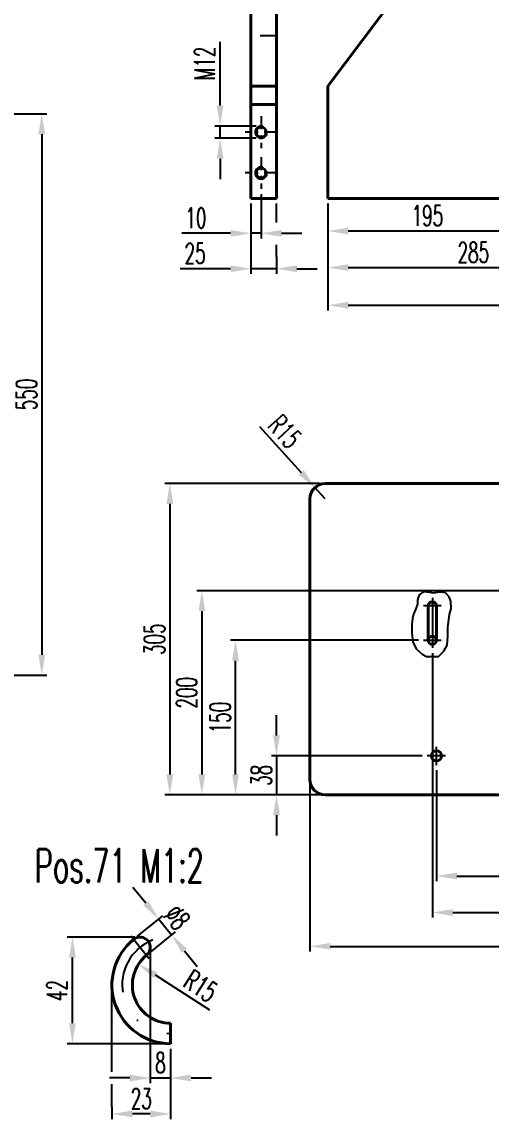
# Model space of a CAD drawing. Extents: x -1561 to -720, y 5788 to 6382.
# Drawn here: x -1262.5 to -1170.5, y 5929.7 to 6144.7 of the extents above; entities that cross this region are included whole.
import ezdxf

# ---------------------------------------------------------------- set-up
doc = ezdxf.new("R2010")
doc.units = 0
doc.linetypes.add('STRICHPUNKT', pattern=[25.4, 12.7, -6.35, 0, -6.35])
doc.linetypes.add('VERDECKT', pattern=[9.525, 6.35, -3.175])
doc.layers.get('Defpoints').update_dxf_attribs({"linetype": 'CONTINUOUS'})
for name, color, linetype, lineweight in [('ACHSE', 150, 'STRICHPUNKT', 25), ('BEM', 6, 'CONTINUOUS', 25), ('TEXT_7', 1, 'CONTINUOUS', 60), ('VERDECKT', 2, 'VERDECKT', 25), ('VOLL_05', 7, 'CONTINUOUS', 40)]:
    doc.layers.add(name, color=color, linetype=linetype, lineweight=lineweight)
doc.styles.add('ROMANS', font='romans.shx', dxfattribs={"width": 0.6, "height": 80})
doc.styles.get("Standard").update_dxf_attribs({"font": 'romans.shx', "width": 0.6})
doc.dimstyles.get("Standard").update_dxf_attribs({"dimtxt": 4, "dimasz": 4, "dimexe": 1, "dimexo": 1, "dimgap": 1, "dimtad": 1, "dimdsep": 46, "dimtxsty": 'Standard', "dimcen": 0, "dimclrd": 256, "dimclre": 256, "dimclrt": 256, "dimazin": 0, "dimtfac": 1, "dimtmove": 0, "dimatfit": 3, "dimfxl": 0, "dimtolj": 1, "dimtzin": 0, "dimarcsym": 0})

# ---------------------------------------------------------------- blocks, each defined once
blk = doc.blocks.new('*D131')
at = {"layer": 'BEM', "lineweight": -2}
for p, q in [((-1217.6, 6109.06), (-1217.6, 6095.3)), ((-1212.6, 6098.72), (-1212.6, 6095.3)), ((-1221.6, 6096.3), (-1231.49, 6096.3)), ((-1212.6, 6096.3), (-1217.6, 6096.3)), ((-1208.6, 6096.3), (-1204.6, 6096.3))]:
    blk.add_line(p, q, dxfattribs=at)
at = {"layer": 'BEM'}
for points in [[(-1221.6, 6096.96), (-1221.6, 6095.63), (-1217.6, 6096.3)], [(-1208.6, 6096.96), (-1208.6, 6095.63), (-1212.6, 6096.3)]]:
    blk.add_solid(points, dxfattribs=at)
at = {"layer": 'Defpoints', "color": 0}
for p in [(-1217.6, 6110.06), (-1212.6, 6099.72), (-1212.6, 6096.3)]:
    blk.add_point(p, dxfattribs=at)
at = {"layer": 'BEM', "insert": (-1228.55, 6099.3), "char_height": 4, "attachment_point": 5}
blk.add_mtext('\\A1;25', dxfattribs=at)
blk = doc.blocks.new('*D156')
at = {"layer": 'BEM', "lineweight": -2}
for p, q in [((-1168.54, 6033.2), (-1228.21, 6033.2)), ((-1227.21, 6029.2), (-1227.21, 5997.2)), ((-1204.04, 5993.2), (-1228.21, 5993.2))]:
    blk.add_line(p, q, dxfattribs=at)
at = {"layer": 'BEM'}
for points in [[(-1227.88, 6029.2), (-1226.55, 6029.2), (-1227.21, 6033.2)], [(-1227.88, 5997.2), (-1226.55, 5997.2), (-1227.21, 5993.2)]]:
    blk.add_solid(points, dxfattribs=at)
at = {"layer": 'Defpoints', "color": 0}
for p in [(-1167.54, 6033.2), (-1227.21, 5993.2), (-1203.04, 5993.2)]:
    blk.add_point(p, dxfattribs=at)
at = {"layer": 'BEM', "insert": (-1230.21, 6013.2), "char_height": 4, "attachment_point": 5, "rotation": 90}
blk.add_mtext('\\A1;200', dxfattribs=at)
blk = doc.blocks.new('*D155')
at = {"layer": 'BEM', "lineweight": -2}
for p, q in [((-1212.58, 6004.84), (-1212.58, 6008.84)), ((-1184.04, 6000.84), (-1213.58, 6000.84)), ((-1212.58, 6000.84), (-1212.58, 5993.2)), ((-1204.04, 5993.2), (-1213.58, 5993.2)), ((-1212.58, 5989.2), (-1212.58, 5985.2))]:
    blk.add_line(p, q, dxfattribs=at)
at = {"layer": 'BEM'}
for points in [[(-1213.25, 6004.84), (-1211.91, 6004.84), (-1212.58, 6000.84)], [(-1213.25, 5989.2), (-1211.91, 5989.2), (-1212.58, 5993.2)]]:
    blk.add_solid(points, dxfattribs=at)
at = {"layer": 'Defpoints', "color": 0}
for p in [(-1183.04, 6000.84), (-1212.58, 5993.2), (-1203.04, 5993.2)]:
    blk.add_point(p, dxfattribs=at)
at = {"layer": 'BEM', "insert": (-1215.58, 5997.02), "char_height": 4, "attachment_point": 5, "rotation": 90}
blk.add_mtext('\\A1;38', dxfattribs=at)
blk = doc.blocks.new('*D154')
at = {"layer": 'BEM', "lineweight": -2}
for p, q in [((-1184.75, 6023.49), (-1221.62, 6023.49)), ((-1220.62, 5997.2), (-1220.62, 6019.49)), ((-1204.04, 5993.2), (-1221.62, 5993.2))]:
    blk.add_line(p, q, dxfattribs=at)
at = {"layer": 'BEM'}
for points in [[(-1221.28, 6019.49), (-1219.95, 6019.49), (-1220.62, 6023.49)], [(-1221.28, 5997.2), (-1219.95, 5997.2), (-1220.62, 5993.2)]]:
    blk.add_solid(points, dxfattribs=at)
at = {"layer": 'Defpoints', "color": 0}
for p in [(-1220.62, 6023.49), (-1183.75, 6023.49), (-1203.04, 5993.2)]:
    blk.add_point(p, dxfattribs=at)
at = {"layer": 'BEM', "insert": (-1223.62, 6008.34), "char_height": 4, "attachment_point": 5, "rotation": 90}
blk.add_mtext('\\A1;150', dxfattribs=at)
blk = doc.blocks.new('*D153')
at = {"layer": 'BEM', "lineweight": -2}
for p, q in [((-1215.92, 6065.39), (-1207.74, 6056.38)), ((-1203.04, 6051.2), (-1205.05, 6053.42))]:
    blk.add_line(p, q, dxfattribs=at)
at = {"layer": 'BEM'}
blk.add_solid([(-1207.25, 6056.83), (-1208.23, 6055.93), (-1205.05, 6053.42)], dxfattribs=at)
at = {"layer": 'Defpoints', "color": 0}
for p in [(-1205.05, 6053.42), (-1203.04, 6051.2)]:
    blk.add_point(p, dxfattribs=at)
at = {"layer": 'BEM', "insert": (-1210.95, 6064.38), "char_height": 4, "attachment_point": 5, "rotation": 312.2133}
blk.add_mtext('\\A1;R15', dxfattribs=at)
blk = doc.blocks.new('*D147')
at = {"layer": 'BEM', "lineweight": -2}
for p, q in [((-1206.04, 5995.2), (-1206.04, 5962.51)), ((-1097.04, 5995.2), (-1097.04, 5962.51)), ((-1202.04, 5963.51), (-1101.04, 5963.51))]:
    blk.add_line(p, q, dxfattribs=at)
at = {"layer": 'BEM'}
for points in [[(-1202.04, 5964.18), (-1202.04, 5962.85), (-1206.04, 5963.51)], [(-1101.04, 5964.18), (-1101.04, 5962.85), (-1097.04, 5963.51)]]:
    blk.add_solid(points, dxfattribs=at)
at = {"layer": 'Defpoints', "color": 0}
for p in [(-1206.04, 5996.2), (-1097.04, 5996.2), (-1097.04, 5963.51)]:
    blk.add_point(p, dxfattribs=at)
at = {"layer": 'BEM', "insert": (-1151.54, 5966.51), "char_height": 4, "attachment_point": 5}
blk.add_mtext('\\A1;545', dxfattribs=at)
blk = doc.blocks.new('*D146')
at = {"layer": 'BEM', "lineweight": -2}
for p, q in [((-1204.04, 6054.2), (-1234.49, 6054.2)), ((-1233.49, 6050.2), (-1233.49, 5997.2)), ((-1204.04, 5993.2), (-1234.49, 5993.2))]:
    blk.add_line(p, q, dxfattribs=at)
at = {"layer": 'BEM'}
for points in [[(-1234.16, 6050.2), (-1232.82, 6050.2), (-1233.49, 6054.2)], [(-1234.16, 5997.2), (-1232.82, 5997.2), (-1233.49, 5993.2)]]:
    blk.add_solid(points, dxfattribs=at)
at = {"layer": 'Defpoints', "color": 0}
for p in [(-1203.04, 6054.2), (-1233.49, 5993.2), (-1203.04, 5993.2)]:
    blk.add_point(p, dxfattribs=at)
at = {"layer": 'BEM', "insert": (-1236.49, 6023.7), "char_height": 4, "attachment_point": 5, "rotation": 90}
blk.add_mtext('\\A1;305', dxfattribs=at)
blk = doc.blocks.new('*D139')
at = {"layer": 'BEM', "lineweight": -2}
for p, q in [((-1223.64, 6128.26), (-1223.64, 6140.77)), ((-1216.6, 6124.26), (-1224.64, 6124.26)), ((-1223.64, 6121.86), (-1223.64, 6124.26)), ((-1216.6, 6121.86), (-1224.64, 6121.86)), ((-1223.64, 6117.86), (-1223.64, 6113.86))]:
    blk.add_line(p, q, dxfattribs=at)
at = {"layer": 'BEM'}
for points in [[(-1224.3, 6128.26), (-1222.97, 6128.26), (-1223.64, 6124.26)], [(-1224.3, 6117.86), (-1222.97, 6117.86), (-1223.64, 6121.86)]]:
    blk.add_solid(points, dxfattribs=at)
at = {"layer": 'Defpoints', "color": 0}
for p in [(-1215.6, 6124.26), (-1223.64, 6121.86), (-1215.6, 6121.86)]:
    blk.add_point(p, dxfattribs=at)
at = {"layer": 'BEM', "insert": (-1226.64, 6136.52), "char_height": 4, "attachment_point": 5, "rotation": 90}
blk.add_mtext('\\A1;M12', dxfattribs=at)
blk = doc.blocks.new('*D130')
at = {"layer": 'BEM', "lineweight": -2}
for p, q in [((-1215.6, 6110.94), (-1215.6, 6102.24)), ((-1217.6, 6109.06), (-1217.6, 6102.24)), ((-1221.6, 6103.24), (-1231.15, 6103.24)), ((-1215.6, 6103.24), (-1217.6, 6103.24)), ((-1211.6, 6103.24), (-1207.6, 6103.24))]:
    blk.add_line(p, q, dxfattribs=at)
at = {"layer": 'BEM'}
for points in [[(-1221.6, 6103.9), (-1221.6, 6102.57), (-1217.6, 6103.24)], [(-1211.6, 6103.9), (-1211.6, 6102.57), (-1215.6, 6103.24)]]:
    blk.add_solid(points, dxfattribs=at)
at = {"layer": 'Defpoints', "color": 0}
for p in [(-1215.6, 6111.94), (-1217.6, 6110.06), (-1217.6, 6103.24)]:
    blk.add_point(p, dxfattribs=at)
at = {"layer": 'BEM', "insert": (-1228.38, 6106.24), "char_height": 4, "attachment_point": 5}
blk.add_mtext('\\A1;10', dxfattribs=at)
blk = doc.blocks.new('*D67')
at = {"layer": 'BEM', "lineweight": -2}
for p, q in [((-1278.61, 6126.66), (-1257.58, 6126.66)), ((-1258.58, 6122.66), (-1258.58, 6020.66)), ((-1278.61, 6016.66), (-1257.58, 6016.66))]:
    blk.add_line(p, q, dxfattribs=at)
at = {"layer": 'BEM'}
for points in [[(-1259.25, 6122.66), (-1257.92, 6122.66), (-1258.58, 6126.66)], [(-1259.25, 6020.66), (-1257.92, 6020.66), (-1258.58, 6016.66)]]:
    blk.add_solid(points, dxfattribs=at)
at = {"layer": 'Defpoints', "color": 0}
for p in [(-1279.61, 6126.66), (-1279.61, 6016.66), (-1258.58, 6016.66)]:
    blk.add_point(p, dxfattribs=at)
at = {"layer": 'BEM', "insert": (-1261.58, 6071.66), "char_height": 4, "attachment_point": 5, "rotation": 90}
blk.add_mtext('\\A1;550', dxfattribs=at)
blk = doc.blocks.new('*D165')
at = {"layer": 'BEM', "lineweight": -2}
for p, q in [((-1237.32, 5962.31), (-1237.32, 5936.71)), ((-1233.34, 5943.43), (-1233.34, 5936.71)), ((-1241.32, 5937.71), (-1245.32, 5937.71)), ((-1237.32, 5937.71), (-1233.34, 5937.71)), ((-1229.34, 5937.71), (-1225.34, 5937.71))]:
    blk.add_line(p, q, dxfattribs=at)
at = {"layer": 'BEM'}
for points in [[(-1241.32, 5938.37), (-1241.32, 5937.04), (-1237.32, 5937.71)], [(-1229.34, 5938.37), (-1229.34, 5937.04), (-1233.34, 5937.71)]]:
    blk.add_solid(points, dxfattribs=at)
at = {"layer": 'Defpoints', "color": 0}
for p in [(-1237.32, 5963.31), (-1233.34, 5944.43), (-1233.34, 5937.71)]:
    blk.add_point(p, dxfattribs=at)
at = {"layer": 'BEM', "insert": (-1235.33, 5940.71), "char_height": 4, "attachment_point": 5}
blk.add_mtext('\\A1;8', dxfattribs=at)
blk = doc.blocks.new('*D164')
at = {"layer": 'BEM', "lineweight": -2}
for p, q in [((-1240.32, 5965.31), (-1253.58, 5965.31)), ((-1252.58, 5948.43), (-1252.58, 5961.31)), ((-1234.34, 5944.43), (-1253.58, 5944.43))]:
    blk.add_line(p, q, dxfattribs=at)
at = {"layer": 'BEM'}
for points in [[(-1253.24, 5961.31), (-1251.91, 5961.31), (-1252.58, 5965.31)], [(-1253.24, 5948.43), (-1251.91, 5948.43), (-1252.58, 5944.43)]]:
    blk.add_solid(points, dxfattribs=at)
at = {"layer": 'Defpoints', "color": 0}
for p in [(-1252.58, 5965.31), (-1239.32, 5965.31), (-1233.34, 5944.43)]:
    blk.add_point(p, dxfattribs=at)
at = {"layer": 'BEM', "insert": (-1255.58, 5954.87), "char_height": 4, "attachment_point": 5, "rotation": 90}
blk.add_mtext('\\A1;42', dxfattribs=at)
blk = doc.blocks.new('*D163')
at = {"layer": 'BEM', "lineweight": -2}
blk.add_line((-1225.64, 5950.99), (-1236.28, 5957.83), dxfattribs=at)
at = {"layer": 'BEM'}
blk.add_solid([(-1235.92, 5958.39), (-1236.64, 5957.26), (-1239.65, 5959.99)], dxfattribs=at)
at = {"layer": 'Defpoints', "color": 0}
for p in [(-1239.65, 5959.99), (-1233.34, 5955.93)]:
    blk.add_point(p, dxfattribs=at)
at = {"layer": 'BEM', "insert": (-1227.46, 5955.73), "char_height": 4, "attachment_point": 5, "rotation": 327.3054}
blk.add_mtext('\\A1;R15', dxfattribs=at)
blk = doc.blocks.new('*D162')
at = {"layer": 'BEM', "lineweight": -2}
for p, q in [((-1238.19, 5971.96), (-1240.71, 5975.06)), ((-1239.81, 5965.5), (-1234.89, 5969.48)), ((-1235.67, 5968.85), (-1233.15, 5965.74)), ((-1237.29, 5962.39), (-1232.37, 5966.37)), ((-1230.63, 5962.64), (-1228.11, 5959.53))]:
    blk.add_line(p, q, dxfattribs=at)
at = {"layer": 'BEM'}
for points in [[(-1237.67, 5972.38), (-1238.71, 5971.54), (-1235.67, 5968.85)], [(-1230.11, 5963.06), (-1231.15, 5962.22), (-1233.15, 5965.74)]]:
    blk.add_solid(points, dxfattribs=at)
at = {"layer": 'Defpoints', "color": 0}
for p in [(-1240.58, 5964.87), (-1233.15, 5965.74), (-1238.06, 5961.76)]:
    blk.add_point(p, dxfattribs=at)
at = {"layer": 'BEM', "insert": (-1232.08, 5969.19), "char_height": 4, "attachment_point": 5, "rotation": 309.0442}
blk.add_mtext('\\A1;%%c8', dxfattribs=at)
blk = doc.blocks.new('*D161')
at = {"layer": 'BEM', "lineweight": -2}
for p, q in [((-1233.34, 5943.43), (-1233.34, 5929.66)), ((-1244.84, 5931.99), (-1244.84, 5929.66)), ((-1237.34, 5930.66), (-1240.84, 5930.66))]:
    blk.add_line(p, q, dxfattribs=at)
at = {"layer": 'BEM'}
for points in [[(-1240.84, 5931.33), (-1240.84, 5930), (-1244.84, 5930.66)], [(-1237.34, 5931.33), (-1237.34, 5930), (-1233.34, 5930.66)]]:
    blk.add_solid(points, dxfattribs=at)
at = {"layer": 'Defpoints', "color": 0}
for p in [(-1233.34, 5944.43), (-1244.84, 5932.99), (-1244.84, 5930.66)]:
    blk.add_point(p, dxfattribs=at)
at = {"layer": 'BEM', "insert": (-1239.09, 5933.66), "char_height": 4, "attachment_point": 5}
blk.add_mtext('\\A1;23', dxfattribs=at)
blk = doc.blocks.new('*D55')
at = {"layer": 'BEM', "lineweight": -2}
for p, q in [((-1145.51, 6139.94), (-1145.51, 6095.52)), ((-1202.51, 6109.06), (-1202.51, 6095.52)), ((-1198.51, 6096.52), (-1149.51, 6096.52))]:
    blk.add_line(p, q, dxfattribs=at)
at = {"layer": 'BEM'}
for points in [[(-1198.51, 6097.19), (-1198.51, 6095.86), (-1202.51, 6096.52)], [(-1149.51, 6097.19), (-1149.51, 6095.86), (-1145.51, 6096.52)]]:
    blk.add_solid(points, dxfattribs=at)
at = {"layer": 'Defpoints', "color": 0}
for p in [(-1145.51, 6140.94), (-1202.51, 6110.06), (-1145.51, 6096.52)]:
    blk.add_point(p, dxfattribs=at)
at = {"layer": 'BEM', "insert": (-1174.01, 6099.52), "char_height": 4, "attachment_point": 5}
blk.add_mtext('\\A1;285', dxfattribs=at)
blk = doc.blocks.new('*D142')
at = {"layer": 'BEM', "lineweight": -2}
for p, q in [((-1088.51, 6127.46), (-1088.51, 6088.14)), ((-1202.51, 6109.06), (-1202.51, 6088.14)), ((-1198.51, 6089.14), (-1092.51, 6089.14))]:
    blk.add_line(p, q, dxfattribs=at)
at = {"layer": 'BEM'}
for points in [[(-1198.51, 6089.81), (-1198.51, 6088.47), (-1202.51, 6089.14)], [(-1092.51, 6089.81), (-1092.51, 6088.47), (-1088.51, 6089.14)]]:
    blk.add_solid(points, dxfattribs=at)
at = {"layer": 'Defpoints', "color": 0}
for p in [(-1088.51, 6128.46), (-1202.51, 6110.06), (-1088.51, 6089.14)]:
    blk.add_point(p, dxfattribs=at)
at = {"layer": 'BEM', "insert": (-1145.51, 6092.14), "char_height": 4, "attachment_point": 5}
blk.add_mtext('\\A1;570', dxfattribs=at)
blk = doc.blocks.new('*D141')
at = {"layer": 'BEM', "lineweight": -2}
for p, q in [((-1163.51, 6183.06), (-1163.51, 6102.69)), ((-1202.51, 6109.06), (-1202.51, 6102.69)), ((-1198.51, 6103.69), (-1167.51, 6103.69))]:
    blk.add_line(p, q, dxfattribs=at)
at = {"layer": 'BEM'}
for points in [[(-1198.51, 6104.35), (-1198.51, 6103.02), (-1202.51, 6103.69)], [(-1167.51, 6104.35), (-1167.51, 6103.02), (-1163.51, 6103.69)]]:
    blk.add_solid(points, dxfattribs=at)
at = {"layer": 'Defpoints', "color": 0}
for p in [(-1163.51, 6184.06), (-1202.51, 6110.06), (-1163.51, 6103.69)]:
    blk.add_point(p, dxfattribs=at)
at = {"layer": 'BEM', "insert": (-1183.01, 6106.69), "char_height": 4, "attachment_point": 5}
blk.add_mtext('\\A1;195', dxfattribs=at)
blk = doc.blocks.new('*D149')
at = {"layer": 'BEM', "lineweight": -2}
for p, q in [((-1182.04, 6020.98), (-1182.04, 5969.13)), ((-1121.04, 6020.98), (-1121.04, 5969.13)), ((-1178.04, 5970.13), (-1125.04, 5970.13))]:
    blk.add_line(p, q, dxfattribs=at)
at = {"layer": 'BEM'}
for points in [[(-1178.04, 5970.8), (-1178.04, 5969.47), (-1182.04, 5970.13)], [(-1125.04, 5970.8), (-1125.04, 5969.47), (-1121.04, 5970.13)]]:
    blk.add_solid(points, dxfattribs=at)
at = {"layer": 'Defpoints', "color": 0}
for p in [(-1182.04, 6021.98), (-1121.04, 6021.98), (-1121.04, 5970.13)]:
    blk.add_point(p, dxfattribs=at)
at = {"layer": 'BEM', "insert": (-1151.54, 5973.13), "char_height": 4, "attachment_point": 5}
blk.add_mtext('\\A1;305', dxfattribs=at)
blk = doc.blocks.new('*D148')
at = {"layer": 'BEM', "lineweight": -2}
for p, q in [((-1181.24, 5998.04), (-1181.24, 5976.29)), ((-1121.84, 5998.04), (-1121.84, 5976.29)), ((-1177.24, 5977.29), (-1125.84, 5977.29))]:
    blk.add_line(p, q, dxfattribs=at)
at = {"layer": 'BEM'}
for points in [[(-1177.24, 5977.96), (-1177.24, 5976.62), (-1181.24, 5977.29)], [(-1125.84, 5977.96), (-1125.84, 5976.62), (-1121.84, 5977.29)]]:
    blk.add_solid(points, dxfattribs=at)
at = {"layer": 'Defpoints', "color": 0}
for p in [(-1181.24, 5999.04), (-1121.84, 5999.04), (-1121.84, 5977.29)]:
    blk.add_point(p, dxfattribs=at)
at = {"layer": 'BEM', "insert": (-1151.54, 5980.29), "char_height": 4, "attachment_point": 5}
blk.add_mtext('\\A1;298', dxfattribs=at)

msp = doc.modelspace()

# ---------------------------------------------------------------- linework, layer by layer
at = {"layer": 'ACHSE', "ltscale": 0.2}
for p, q in [((-1215.6047, 6126.1759), (-1215.6047, 6119.9436)), ((-1212.4885, 6123.0597), (-1218.7209, 6123.0597)), ((-1215.6047, 6118.1759), (-1215.6047, 6111.9436)), ((-1212.4885, 6115.0597), (-1218.7209, 6115.0597))]:
    msp.add_line(p, q, dxfattribs=at)
at = {"layer": 'ACHSE'}
for p, q in [((-1182.0356, 6031.8084), (-1182.0356, 6021.9819)), ((-1180.3223, 6030.2395), (-1183.7488, 6030.2395)), ((-1183.7488, 6023.4882), (-1180.3223, 6023.4882)), ((-1181.2356, 5999.0352), (-1181.2356, 6002.6352)), ((-1179.4356, 6000.8352), (-1183.0356, 6000.8352)), ((-1237.5201, 5961.0914), (-1241.1237, 5965.5344))]:
    msp.add_line(p, q, dxfattribs=at)
msp.add_arc((-1233.3377, 5955.9346), 9.5, 111.72712, 270, dxfattribs=at)
at = {"layer": 'BEM'}
for p, q in [((-1212.6047, 6105.3367), (-1212.6047, 6109.1024)), ((-1212.6047, 6098.7241), (-1212.6047, 6100.9713)), ((-1244.8377, 5938.8917), (-1244.8377, 5955.0886)), ((-1244.8377, 5931.9947), (-1244.8377, 5936.4739))]:
    msp.add_line(p, q, dxfattribs=at)
msp.add_lwpolyline([(-1183.6476, 6032.966), (-1183.9829, 6032.8262), (-1184.5279, 6032.4351), (-1184.7654, 6032.002), (-1184.9191, 6031.3174), (-1184.961, 6030.535), (-1185.3104, 6029.6548), (-1185.7436, 6028.579), (-1185.9392, 6027.7407), (-1186.0929, 6026.5672), (-1186.0929, 6025.9384), (-1186.0509, 6024.8627), (-1185.8553, 6023.2001), (-1185.2126, 6021.8309), (-1184.0388, 6020.7551), (-1183.1585, 6020.308), (-1182.3222, 6020.308), (-1180.811, 6020.308), (-1179.7909, 6021.328), (-1179.1063, 6022.5574), (-1178.9945, 6024.3178), (-1178.9945, 6026.0782), (-1178.6591, 6028.5651), (-1178.3657, 6029.7386), (-1178.4076, 6031.0659), (-1178.757, 6031.988), (-1179.4836, 6032.7704), (-1180.5595, 6032.924), (-1181.831, 6032.6865), (-1182.5716, 6032.8682), (-1183.6476, 6032.966)], dxfattribs=at)
for centre in [(-1215.6047, 6123.0597), (-1215.6047, 6115.0597)]:
    msp.add_arc(centre, 1.2, 75, 345, dxfattribs=at)
at = {"layer": 'VERDECKT', "ltscale": 0.5}
msp.add_line((-1212.6047, 6141.9597), (-1217.6047, 6141.9597), dxfattribs=at)
at = {"layer": 'VOLL_05'}
for p, q in [((-1217.6047, 6110.0597), (-1217.6047, 6184.0597)), ((-1212.6047, 6110.0597), (-1212.6047, 6184.0597)), ((-1202.5127, 6132.0597), (-1163.5127, 6184.0597)), ((-1217.6047, 6132.0597), (-1212.6047, 6132.0597)), ((-1202.5127, 6110.0597), (-1202.5127, 6132.0597)), ((-1217.6047, 6128.4597), (-1212.6047, 6128.4597)), ((-1217.6047, 6110.0597), (-1212.6047, 6110.0597)), ((-1196.0127, 6110.0597), (-1202.5127, 6110.0597)), ((-1171.5127, 6110.0597), (-1196.0127, 6110.0597)), ((-1171.5127, 6110.0597), (-1119.5127, 6110.0597)), ((-1203.0356, 6054.1952), (-1100.0356, 6054.1952)), ((-1206.0356, 5996.1952), (-1206.0356, 6051.1952)), ((-1182.8356, 6030.2395), (-1182.8356, 6023.4882)), ((-1181.2356, 6030.2395), (-1181.2356, 6023.4882)), ((-1100.0356, 5993.1952), (-1203.0356, 5993.1952)), ((-1233.3377, 5948.4346), (-1233.3377, 5944.4346))]:
    msp.add_line(p, q, dxfattribs=at)
for centre, radius in [((-1215.6047, 6123.0597), 0.9792), ((-1215.6047, 6115.0597), 0.9792), ((-1182.0356, 6023.4882), 0.8), ((-1181.2356, 6000.8352), 1)]:
    msp.add_circle(centre, radius, dxfattribs=at)
for centre, radius, start, end in [((-1203.0356, 6051.1952), 3, 90, 180), ((-1182.0356, 6030.2395), 0.8, 0, 180), ((-1203.0356, 5996.1952), 3, 180, 270), ((-1233.3377, 5955.9346), 11.5, 129.044188, 270), ((-1239.3219, 5963.3129), 2, 309.044188, 129.044188), ((-1233.3377, 5955.9346), 7.5, 129.044188, 270)]:
    msp.add_arc(centre, radius, start, end, dxfattribs=at)

# ---------------------------------------------------------------- texts
at = {"layer": 'TEXT_7', "style": 'ROMANS', "width": 0.6}
msp.add_text('Pos.71 M1:2', height=6.534407, dxfattribs=at).set_placement((-1259.936, 5976.0219))

# ---------------------------------------------------------------- dimensions: what is measured, and where the dimension line sits
at = {"layer": 'BEM'}
for base, p1, p2, override, picture, middle in [((-1163.5127, 6103.6877), (-1202.5127, 6110.0597), (-1163.5127, 6184.0597), {"dimlfac": 5}, '*D141', (-1183.0127, 6106.6877)), ((-1145.5127, 6096.5219), (-1202.5127, 6110.0597), (-1145.5127, 6140.9404), {"dimlfac": 5}, '*D55', (-1174.0127, 6099.5219)), ((-1088.5127, 6089.1405), (-1202.5127, 6110.0597), (-1088.5127, 6128.4597), {"dimlfac": 5}, '*D142', (-1145.5127, 6092.1405)), ((-1217.6047, 6103.2372), (-1215.6047, 6111.9436), (-1217.6047, 6110.0597), {"dimlfac": 5}, '*D130', (-1228.3761, 6106.2372)), ((-1121.0356, 5970.1336), (-1182.0356, 6021.9819), (-1121.0356, 6021.9819), {"dimlfac": 5}, '*D149', (-1151.5356, 5973.1336)), ((-1097.0356, 5963.5128), (-1206.0356, 5996.1952), (-1097.0356, 5996.1952), {"dimlfac": 5}, '*D147', (-1151.5356, 5966.5128)), ((-1244.8377, 5930.6642), (-1233.3377, 5944.4346), (-1244.8377, 5932.9947), {"dimlfac": 2}, '*D161', (-1239.0877, 5933.6642))]:
    dim = msp.add_linear_dim(base=base, p1=p1, p2=p2, dimstyle='Standard', override=override, dxfattribs=at)
    dim.commit()
    dim.dimension.update_dxf_attribs({"geometry": picture, "text_midpoint": middle})
for base, p1, p2, angle, text, override, picture, middle, dimtype in [((-1223.638, 6121.8597), (-1215.6047, 6124.2597), (-1215.6047, 6121.8597), 90, 'M<>', {"dimlfac": 5}, '*D139', (-1223.638, 6136.5169), 128), ((-1233.1499, 5965.7436), (-1240.5817, 5964.8662), (-1238.0621, 5961.7596), 309.044188, '%%c<>', {"dimlfac": 2}, '*D162', (-1234.4098, 5967.297), 129)]:
    dim = msp.add_linear_dim(base=base, p1=p1, p2=p2, angle=angle, text=text, dimstyle='Standard', override=override, dxfattribs=at)
    dim.commit()
    dim.dimension.update_dxf_attribs({"geometry": picture, "text_midpoint": middle, "dimtype": dimtype})
for base, p1, p2, picture, middle in [((-1258.583, 6016.6628), (-1279.6141, 6126.6628), (-1279.6141, 6016.6628), '*D67', (-1261.583, 6071.6628)), ((-1233.4885, 5993.1952), (-1203.0356, 6054.1952), (-1203.0356, 5993.1952), '*D146', (-1236.4885, 6023.6952)), ((-1227.2141, 5993.1952), (-1167.5356, 6033.1952), (-1203.0356, 5993.1952), '*D156', (-1230.2141, 6013.1952))]:
    dim = msp.add_linear_dim(base=base, p1=p1, p2=p2, angle=90, dimstyle='Standard', override={"dimlfac": 5}, dxfattribs=at)
    dim.commit()
    dim.dimension.update_dxf_attribs({"geometry": picture, "text_midpoint": middle})
dim = msp.add_linear_dim(base=(-1212.6047, 6096.2978), p1=(-1217.6047, 6110.0597), p2=(-1212.6047, 6099.7241), dimstyle='Standard', override={"dimlfac": 5}, dxfattribs=at)
dim.commit()
dim.dimension.update_dxf_attribs({"geometry": '*D131', "text_midpoint": (-1228.5476, 6096.2978), "dimtype": 128})
dim = msp.add_radius_dim(center=(-1203.0356, 6051.1952), mpoint=(-1205.0513, 6053.4171), dimstyle='Standard', override={"dimlfac": 5}, dxfattribs=at)
dim.commit()
dim.dimension.update_dxf_attribs({"geometry": '*D153', "text_midpoint": (-1210.9496, 6064.3841)})
for base, p1, p2, text, override, picture, middle in [((-1220.6169, 6023.4882), (-1203.0356, 5993.1952), (-1183.7488, 6023.4882), '150', {"dimlfac": 5}, '*D154', (-1223.6169, 6008.3417)), ((-1212.579, 5993.1952), (-1183.0356, 6000.8352), (-1203.0356, 5993.1952), '38', {"dimlfac": 5}, '*D155', (-1215.579, 5997.0152)), ((-1252.5751, 5965.3129), (-1233.3377, 5944.4346), (-1239.3219, 5965.3129), '42', {"dimlfac": 2}, '*D164', (-1255.5751, 5954.8738))]:
    dim = msp.add_linear_dim(base=base, p1=p1, p2=p2, angle=90, text=text, dimstyle='Standard', override=override, dxfattribs=at)
    dim.commit()
    dim.dimension.update_dxf_attribs({"geometry": picture, "text_midpoint": middle})
for base, p1, p2, text, override, picture, middle in [((-1121.8356, 5977.2893), (-1181.2356, 5999.0352), (-1121.8356, 5999.0352), '298', {"dimlfac": 5}, '*D148', (-1151.5356, 5980.2893)), ((-1233.3377, 5937.7073), (-1237.3219, 5963.3129), (-1233.3377, 5944.4346), '8', {"dimlfac": 2}, '*D165', (-1235.3298, 5940.7073))]:
    dim = msp.add_linear_dim(base=base, p1=p1, p2=p2, text=text, dimstyle='Standard', override=override, dxfattribs=at)
    dim.commit()
    dim.dimension.update_dxf_attribs({"geometry": picture, "text_midpoint": middle})
dim = msp.add_radius_dim(center=(-1233.3377, 5955.9346), mpoint=(-1239.6494, 5959.9858), dimstyle='Standard', override={"dimlfac": 2, "dimtmove": 1}, dxfattribs=at)
dim.commit()
dim.dimension.update_dxf_attribs({"geometry": '*D163', "text_midpoint": (-1229.0787, 5953.201), "dimtype": 132})

doc.saveas('drawing.dxf')
